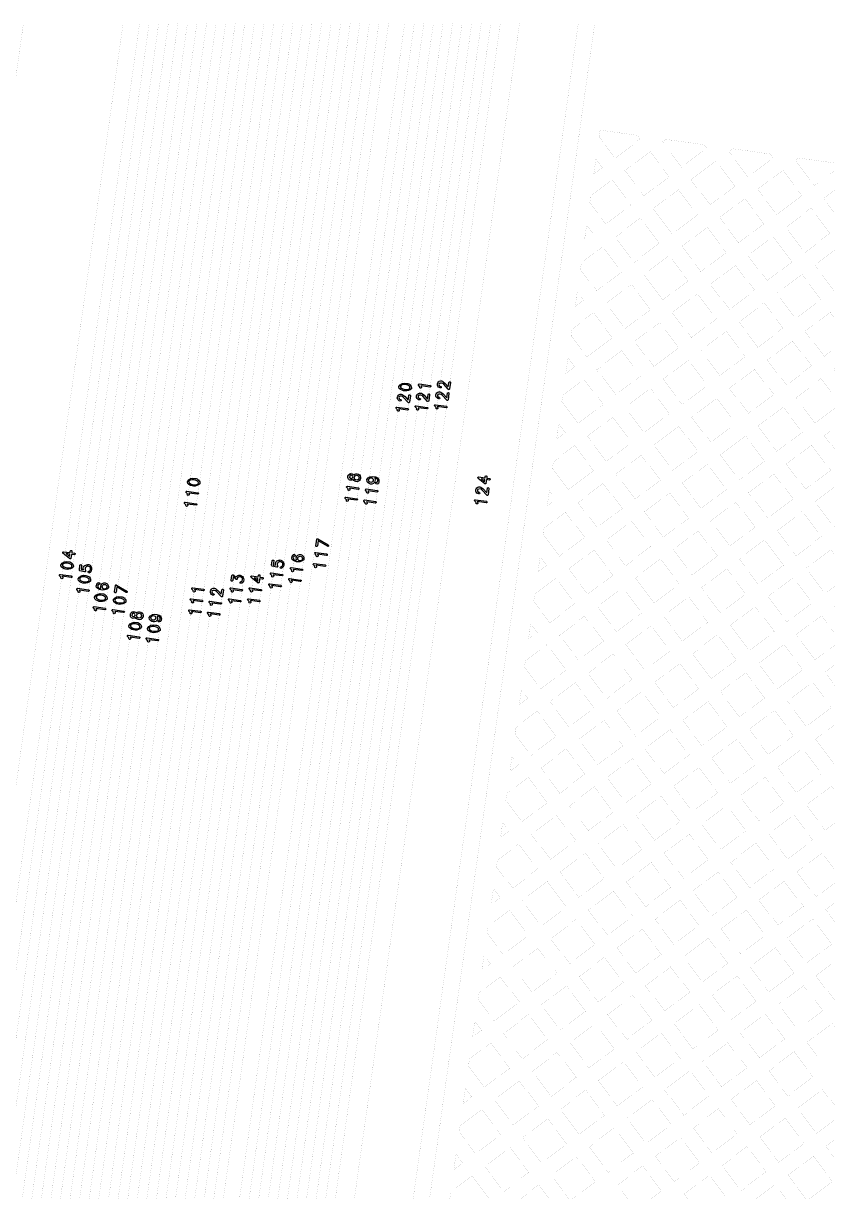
# Model space of a CAD drawing. Extents: x 150 to 463, y 50 to 272.
# Drawn here: x 301.84 to 317.25, y 162.21 to 184.39 of the extents above; entities that cross this region are included whole.
import ezdxf

# ---------------------------------------------------------------- set-up
doc = ezdxf.new("R2010")
doc.units = 0
doc.layers.add('d_area', color=1, linetype='Continuous')

# ---------------------------------------------------------------- blocks, each defined once
blk = doc.blocks.new('PAD_R1')
at = {"layer": 'd_area', "const_width": 0.5}
blk.add_lwpolyline([(0.25, 0, 1), (-0.25, 0, 1)], format="xyb", close=True, dxfattribs=at)

msp = doc.modelspace()

# ---------------------------------------------------------------- linework, layer by layer
at = {"layer": 'd_area'}
for p, q in [((310.534, 175.743), (310.599, 175.689)), ((302.653, 174.324), (302.718, 174.27)), ((306.225, 173.862), (306.29, 173.809))]:
    msp.add_line(p, q, dxfattribs=at)
at = {"layer": 'd_area', "const_width": 0.001}
for points in [[(286.225, 149.108), (286.225, 184.392), (317.246, 184.392), (317.246, 149.108), (286.225, 149.108), (286.225, 157.66)], [(309.248, 159.897), (312.691, 184.392), (317.246, 184.392), (317.246, 181.74), (316.567, 181.835), (316.499, 181.784), (316.86, 181.305), (317.246, 181.595)], [(312.673, 181.531), (312.839, 181.656), (312.714, 181.822)], [(312.714, 181.822), (312.673, 181.531)], [(317.246, 181.595), (317.246, 181.219), (317.041, 181.065), (317.246, 180.794), (317.246, 180.093), (316.864, 179.805), (317.225, 179.326), (317.246, 179.342)], [(312.496, 180.27), (312.663, 180.395), (312.537, 180.562)], [(312.537, 180.562), (312.496, 180.27)], [(312.319, 179.01), (312.485, 179.135), (312.36, 179.302)], [(312.36, 179.302), (312.319, 179.01)], [(317.246, 179.342), (317.246, 178.8)], [(317.246, 178.8), (317.166, 178.906), (316.687, 178.545), (317.048, 178.066), (317.246, 178.215)], [(317.246, 178.215), (317.246, 177.839), (317.228, 177.826), (317.246, 177.804), (317.246, 177.305)], [(312.142, 177.75), (312.308, 177.875), (312.183, 178.041)], [(312.183, 178.041), (312.142, 177.75)], [(317.246, 177.305), (316.989, 177.646), (316.509, 177.285), (316.87, 176.805), (317.246, 177.088)], [(317.246, 177.088), (317.246, 176.712), (317.051, 176.565), (317.246, 176.308), (317.246, 175.585), (316.874, 175.305), (317.235, 174.826), (317.246, 174.835)], [(311.965, 176.489), (312.131, 176.615), (312.006, 176.781)], [(312.006, 176.781), (311.965, 176.489)], [(311.788, 175.229), (311.954, 175.354), (311.829, 175.52)], [(311.829, 175.52), (311.788, 175.229)], [(317.246, 174.835), (317.246, 174.313)], [(317.246, 174.313), (317.176, 174.406), (316.697, 174.045), (317.058, 173.566), (317.246, 173.708)], [(311.611, 173.969), (311.777, 174.094), (311.651, 174.26)], [(311.651, 174.26), (311.611, 173.969)], [(317.246, 173.708), (317.246, 173.332), (317.238, 173.327), (317.246, 173.317), (317.246, 172.818)], [(317.246, 172.818), (316.999, 173.146), (316.52, 172.785), (316.881, 172.306), (317.246, 172.581)], [(311.433, 172.708), (311.6, 172.834), (311.474, 173)], [(311.474, 173), (311.433, 172.708)], [(317.246, 172.581), (317.246, 172.205), (317.061, 172.066), (317.246, 171.822), (317.246, 171.078), (316.885, 170.806), (317.245, 170.327), (317.246, 170.327)], [(311.256, 171.448), (311.423, 171.573), (311.297, 171.74)], [(311.297, 171.74), (311.256, 171.448)], [(311.079, 170.188), (311.246, 170.313), (311.12, 170.48)], [(311.12, 170.48), (311.079, 170.188)], [(317.246, 170.327), (317.246, 169.828)], [(317.246, 169.828), (317.186, 169.907), (316.707, 169.545), (317.068, 169.066), (317.246, 169.2)], [(310.902, 168.928), (311.069, 169.053), (310.943, 169.22)], [(310.943, 169.22), (310.902, 168.928)], [(317.246, 169.2), (317.246, 168.332)], [(317.246, 168.332), (317.009, 168.646), (316.53, 168.285), (316.891, 167.806), (317.246, 168.074)], [(310.725, 167.668), (310.891, 167.793), (310.766, 167.959)], [(310.766, 167.959), (310.725, 167.668)], [(317.246, 168.074), (317.246, 167.698), (317.071, 167.567), (317.246, 167.336), (317.246, 166.571), (316.894, 166.306), (317.246, 165.84), (317.246, 165.341)], [(310.548, 166.407), (310.714, 166.532), (310.589, 166.699)], [(310.589, 166.699), (310.548, 166.407)], [(310.371, 165.146), (310.537, 165.272), (310.412, 165.438)], [(310.412, 165.438), (310.371, 165.146)], [(317.246, 165.341), (317.196, 165.407), (316.718, 165.046), (317.078, 164.567), (317.246, 164.693)], [(317.246, 164.693), (317.246, 163.846)], [(310.194, 163.886), (310.36, 164.012), (310.235, 164.178)], [(310.235, 164.178), (310.194, 163.886)], [(317.246, 163.846), (317.019, 164.146), (316.54, 163.786), (316.901, 163.307), (317.246, 163.566)], [(317.246, 163.566), (317.246, 163.19), (317.082, 163.067), (317.246, 162.85), (317.246, 162.064), (316.905, 161.807), (317.246, 161.355), (317.246, 160.856)], [(310.016, 162.626), (310.183, 162.752), (310.057, 162.918)], [(310.057, 162.918), (310.016, 162.626)]]:
    msp.add_lwpolyline(points, dxfattribs=at)
for points in [[(295.577, 152.806), (296.399, 158.656, -0.034014), (296.449, 158.895), (296.497, 159.064, -0.105097), (296.932, 159.778, 0.013326), (297.199, 160.063, 0.148061), (298.957, 163.858), (301.842, 184.392), (303.735, 184.392), (299.742, 155.976, -0.148216), (298.936, 154.236, -0.048857), (298.862, 154.168), (297.77, 153.345, -0.263828), (297.622, 153.342, 0.165846), (297.181, 153.407, 0.278255), (296.753, 152.829, -0.652992), (296.081, 152.485, 0.044084), (295.736, 152.647), (295.691, 152.653, -0.356797)], [(307.848, 160.094), (311.262, 184.392), (312.378, 184.392), (308.942, 159.94, 0.151225), (309.458, 156.751), (312.205, 151.218, -0.039211), (312.464, 150.572, -0.066776), (312.489, 150.427, -0.027074), (312.537, 150.117, 0.041895), (312.545, 150.002, -0.019227), (312.55, 149.78, -0.343847), (312.53, 149.108), (311.748, 149.108, 0.016363), (311.759, 149.224, 0.10113), (311.697, 149.698, 0.108025), (311.434, 150.125, -0.161426), (311.293, 150.42, 0.043245), (311.238, 150.679, 0.004011), (311.215, 150.727), (311.017, 151.125, 0.035301), (310.879, 151.292, -0.245725), (310.799, 151.564), (308.469, 156.259, -0.151226)]]:
    msp.add_lwpolyline(points, format="xyb", close=True, dxfattribs=at)
for points in [[(297.594, 151.395, 0.117688), (297.758, 151.364, -0.144772), (297.803, 151.353, 0.308482), (298.136, 151.558, -0.135357), (298.408, 151.877, 0.087438), (298.56, 152.024), (299.394, 153.178, -0.074796), (299.538, 153.324), (299.904, 153.6, 0.198757), (300.617, 154.81), (304.774, 184.392), (304.956, 184.392), (300.795, 154.785, -0.198765), (300.012, 153.457), (299.646, 153.181, 0.074773), (299.539, 153.072), (298.705, 151.919, -0.087473), (298.508, 151.728, 0.135223), (298.299, 151.481, -0.182256), (297.901, 151.092, 0.089134), (297.728, 150.917, -0.308722), (297.344, 150.654)], [(297.589, 153.026, 0.136069), (298.034, 153.169, -0.033272), (298.146, 153.255, -0.086203), (298.176, 153.269), (299.046, 153.924, 0.049826), (299.171, 154.039, 0.014831), (299.308, 154.204, -0.026506), (299.314, 154.211, 0.030259), (299.358, 154.262, 0.127066), (300.048, 155.933), (304.048, 184.392), (304.229, 184.392), (300.226, 155.908, -0.127072), (299.501, 154.154, -0.028449), (299.448, 154.09, -0.014657), (299.305, 153.92, -0.049795), (299.154, 153.781), (298.285, 153.126, -0.078805), (298.266, 153.102, -0.033391), (298.153, 153.014, 0.140952), (297.9, 152.604, -0.399103), (297.488, 152.213)], [(298.761, 151.627, 0.129296), (299.046, 151.827), (299.707, 152.926, -0.095765), (299.849, 153.084), (300.101, 153.274, 0.198914), (300.972, 154.751), (305.137, 184.392), (305.319, 184.392), (301.15, 154.726, -0.198913), (300.209, 153.13), (299.958, 152.94, 0.095713), (299.862, 152.834), (299.241, 151.803, 0.130978), (299.213, 151.425, -0.572316), (298.852, 150.812)], [(299.951, 152.126, 0.164325), (300.466, 152.348, 0.157182), (301.212, 153.874), (305.501, 184.392), (305.682, 184.392), (301.382, 153.798, -0.169408), (300.494, 152.071, 0.119597), (300.318, 151.7, -0.402841), (299.906, 151.304)], [(300.218, 151.029, 0.025562), (300.273, 151.059), (300.426, 151.211), (300.524, 151.364, 0.008633), (300.531, 151.384, -0.160864), (300.568, 151.433), (301.067, 152.217, 0.034193), (301.148, 152.363, 0.072917), (301.561, 153.774), (305.864, 184.392), (306.045, 184.392), (301.739, 153.749, -0.072955), (301.311, 152.288, -0.034185), (301.218, 152.12), (300.719, 151.336, -0.038174), (300.716, 151.322, -0.03348), (300.675, 151.222, 0.008857), (300.67, 151.202, -0.120348), (300.67, 151.156, 0.140986), (300.679, 150.82, -0.564777), (300.314, 150.215)], [(300.344, 155.456), (304.411, 184.392), (304.593, 184.392), (300.522, 155.431, -0.166392)], [(301.324, 151.545, 0.251784), (301.68, 152.094, -0.122288), (301.693, 152.132), (306.227, 184.392), (306.409, 184.392), (301.818, 151.726, -0.138542), (301.818, 151.681, 0.12315), (301.813, 151.345, -0.565212), (301.448, 150.739)], [(302.178, 150.727, 0.141426), (302.337, 151.182, -0.101022), (302.347, 151.22, -0.026237), (302.346, 151.332, -0.102366), (302.356, 151.37, 0.015052), (302.311, 151.724, -0.07412), (302.293, 153.781), (306.595, 184.392), (306.777, 184.392), (302.472, 153.756, 0.074119), (302.488, 151.752, -0.016593), (302.538, 151.35, -0.071616), (302.541, 151.322, -0.007965), (302.554, 151.128, 0.124905), (302.733, 150.738, -0.692949), (302.462, 150.015)], [(302.589, 153.018, -0.02709), (302.65, 153.731), (306.959, 184.392), (307.14, 184.392), (302.828, 153.707, 0.027132), (302.769, 153.011, 0.033603), (302.775, 152.842, 0.063889), (302.963, 152.039, -0.101123), (302.99, 152.011, -0.030853), (303.053, 151.895, 0.144766), (303.427, 151.572)], [(303.091, 154.285), (307.322, 184.392), (307.503, 184.392), (303.269, 154.26, 0.194976)], [(303.462, 154.342), (307.685, 184.392), (307.867, 184.392), (303.64, 154.316, 0.191437), (304.139, 152.265, -0.165222), (304.696, 150.394, 0.020046), (304.708, 150.332, 0.083262), (304.815, 150.129)], [(303.913, 154.965), (308.048, 184.392), (308.23, 184.392), (304.091, 154.939, 0.104308), (304.228, 152.915, 0.083238), (304.45, 152.448, -0.075062), (304.899, 151.539, -0.122557), (304.918, 151.504, 0.275598), (305.418, 151.001, -2.437981), (305.001, 150.598)], [(304.312, 155.221), (308.411, 184.392), (308.593, 184.392), (304.49, 155.196, 0.198913)], [(304.765, 155.864), (308.775, 184.392), (309.082, 184.392), (305.067, 155.822, 0.090326), (305.136, 154.148, 0.100419), (305.504, 153.328, -0.039647), (306.788, 151.193, -0.152363), (306.883, 150.61), (306.844, 150.333, -0.079213), (306.844, 150.285, -0.007682), (306.837, 150.247, 0.112999), (306.901, 149.816)], [(305.616, 158.433), (309.264, 184.392), (309.446, 184.392), (305.794, 158.408, 0.198913), (306.631, 155.172), (306.875, 154.848, -0.09161), (307.904, 152.787, 0.018225), (307.915, 152.757, -0.022355), (307.918, 152.749, 0.015488), (308.029, 152.445, -0.073907), (308.219, 151.657, -0.025276), (308.24, 151.093, 0.107162), (308.356, 150.783)], [(305.972, 158.382), (309.627, 184.392), (309.809, 184.392), (306.151, 158.358, 0.198846), (306.918, 155.389), (307.163, 155.064, -0.091009), (308.245, 152.902, 0.02886), (308.249, 152.893, -0.03797), (308.254, 152.88, 0.029791), (308.468, 152.34, 0.012022), (308.493, 152.291, 0.033366), (308.813, 151.725, -0.059518), (308.96, 151.435, -0.030645), (309.045, 151.145, -0.091086), (309.053, 150.932), (308.993, 150.503, -0.012573), (308.993, 150.499, 0.165364), (309.153, 149.985)], [(306.386, 158.733), (309.99, 184.392), (310.172, 184.392), (306.564, 158.708, 0.200118), (307.463, 155.264, -0.017636), (307.732, 154.881, -0.070125), (308.564, 153.096, 0.035843), (308.795, 152.491, 0.012691), (308.812, 152.456, -0.012784), (308.814, 152.452, 0.049424), (309.278, 151.691), (309.577, 151.295, -0.086469), (309.698, 151.059, -0.142616), (309.718, 151.009, 0.202025), (309.941, 150.606)], [(306.743, 158.687), (310.354, 184.392), (310.535, 184.392), (306.921, 158.662, 0.202307), (307.773, 155.451, -0.022528), (308.104, 154.971, -0.061043), (308.866, 153.336, 0.024794), (308.991, 153.005, 0.03175), (309.519, 151.985, 0.026232), (309.618, 151.838), (309.865, 151.511, -0.064849), (310.011, 151.251, 0.146953), (310.259, 150.945, -0.244769), (310.632, 150.237, -0.130695), (310.639, 150.195, 0.216165), (310.819, 149.651, -0.389528), (310.947, 149.108)], [(307.099, 158.636), (310.717, 184.392), (310.898, 184.392), (307.278, 158.611, 0.198669)]]:
    msp.add_lwpolyline(points, format="xyb", dxfattribs=at)
for points in [[(312.773, 182.242), (313.079, 181.837), (313.558, 182.198), (313.508, 182.265), (312.791, 182.366)], [(313.979, 182.139), (314.34, 181.659), (314.819, 182.02), (314.768, 182.088), (314.046, 182.189)], [(313.26, 181.597), (313.621, 181.117), (314.1, 181.479), (313.739, 181.958)], [(315.239, 181.961), (315.6, 181.482), (316.079, 181.843), (316.028, 181.911), (315.307, 182.012)], [(314.521, 181.42), (314.882, 180.941), (315.36, 181.302), (315, 181.78)], [(315.781, 181.242), (316.142, 180.764), (316.621, 181.124), (316.26, 181.603)], [(312.596, 180.982), (312.902, 180.576), (313.381, 180.937), (313.02, 181.416), (312.614, 181.11)], [(313.802, 180.878), (314.162, 180.399), (314.642, 180.76), (314.281, 181.239)], [(315.062, 180.701), (315.423, 180.222), (315.902, 180.583), (315.541, 181.062)], [(316.322, 180.524), (316.683, 180.045), (317.162, 180.406), (316.801, 180.885)], [(313.083, 180.336), (313.444, 179.857), (313.923, 180.218), (313.562, 180.697)], [(314.343, 180.159), (314.704, 179.68), (315.183, 180.041), (314.822, 180.52)], [(315.604, 179.982), (315.965, 179.503), (316.443, 179.864), (316.083, 180.343)], [(312.419, 179.722), (312.725, 179.316), (313.204, 179.677), (312.843, 180.156), (312.437, 179.849)], [(313.625, 179.618), (313.985, 179.139), (314.464, 179.5), (314.103, 179.978)], [(314.885, 179.44), (315.246, 178.962), (315.725, 179.323), (315.364, 179.802)], [(316.145, 179.264), (316.506, 178.785), (316.985, 179.146), (316.624, 179.625)], [(312.906, 179.076), (313.267, 178.597), (313.746, 178.958), (313.385, 179.437)], [(314.166, 178.899), (314.527, 178.42), (315.006, 178.781), (314.645, 179.26)], [(315.426, 178.722), (315.787, 178.243), (316.266, 178.604), (315.905, 179.083)], [(312.242, 178.462), (312.548, 178.056), (313.027, 178.416), (312.666, 178.895), (312.26, 178.589)], [(313.447, 178.357), (313.808, 177.879), (314.287, 178.239), (313.926, 178.718)], [(314.708, 178.18), (315.068, 177.701), (315.547, 178.062), (315.186, 178.541)], [(315.968, 178.003), (316.329, 177.524), (316.808, 177.886), (316.447, 178.364)], [(312.729, 177.816), (313.09, 177.337), (313.568, 177.698), (313.208, 178.177)], [(313.989, 177.639), (314.35, 177.16), (314.829, 177.521), (314.468, 178)], [(315.249, 177.462), (315.61, 176.983), (316.089, 177.344), (315.728, 177.823)], [(312.065, 177.202), (312.371, 176.795), (312.85, 177.156), (312.489, 177.635), (312.083, 177.329)], [(313.27, 177.097), (313.631, 176.618), (314.11, 176.979), (313.749, 177.458)], [(314.53, 176.92), (314.891, 176.441), (315.37, 176.802), (315.009, 177.281)], [(315.791, 176.743), (316.152, 176.264), (316.631, 176.625), (316.269, 177.104)], [(312.552, 176.556), (312.913, 176.077), (313.391, 176.438), (313.031, 176.917)], [(313.812, 176.379), (314.173, 175.9), (314.652, 176.261), (314.291, 176.739)], [(311.888, 175.941), (312.193, 175.535), (312.673, 175.896), (312.312, 176.375), (311.906, 176.069)], [(315.072, 176.202), (315.433, 175.722), (315.912, 176.083), (315.551, 176.562)], [(316.332, 176.024), (316.693, 175.545), (317.172, 175.906), (316.811, 176.385)], [(313.093, 175.837), (313.454, 175.358), (313.933, 175.719), (313.572, 176.198)], [(314.353, 175.66), (314.715, 175.181), (315.193, 175.542), (314.832, 176.021)], [(315.614, 175.482), (315.975, 175.004), (316.454, 175.364), (316.093, 175.843)], [(312.374, 175.295), (312.735, 174.816), (313.214, 175.178), (312.853, 175.656)], [(313.635, 175.118), (313.996, 174.639), (314.475, 175), (314.114, 175.479)], [(314.895, 174.941), (315.256, 174.462), (315.735, 174.823), (315.374, 175.302)], [(311.711, 174.681), (312.016, 174.275), (312.495, 174.636), (312.134, 175.115), (311.729, 174.809)], [(316.155, 174.764), (316.516, 174.285), (316.995, 174.646), (316.634, 175.125)], [(312.916, 174.577), (313.277, 174.097), (313.756, 174.458), (313.395, 174.938)], [(314.177, 174.399), (314.537, 173.921), (315.016, 174.281), (314.655, 174.76)], [(315.437, 174.222), (315.798, 173.743), (316.276, 174.104), (315.916, 174.583)], [(312.197, 174.035), (312.558, 173.556), (313.037, 173.917), (312.676, 174.396)], [(313.458, 173.858), (313.818, 173.379), (314.298, 173.74), (313.937, 174.219)], [(314.718, 173.681), (315.079, 173.202), (315.558, 173.563), (315.197, 174.042)], [(311.533, 173.42), (311.84, 173.014), (312.318, 173.375), (311.957, 173.854), (311.551, 173.549)], [(315.978, 173.504), (316.339, 173.025), (316.818, 173.386), (316.457, 173.865)], [(312.739, 173.316), (313.1, 172.837), (313.579, 173.198), (313.218, 173.677)], [(313.999, 173.139), (314.36, 172.66), (314.839, 173.021), (314.478, 173.5)], [(315.26, 172.962), (315.62, 172.483), (316.099, 172.844), (315.738, 173.323)], [(312.02, 172.774), (312.381, 172.296), (312.86, 172.656), (312.499, 173.135)], [(313.28, 172.597), (313.641, 172.119), (314.12, 172.479), (313.759, 172.958)], [(311.356, 172.16), (311.662, 171.754), (312.141, 172.115), (311.78, 172.594), (311.374, 172.288)], [(314.541, 172.42), (314.901, 171.941), (315.381, 172.303), (315.02, 172.781)], [(315.801, 172.244), (316.162, 171.765), (316.641, 172.125), (316.28, 172.604)], [(312.562, 172.056), (312.923, 171.577), (313.401, 171.938), (313.041, 172.417)], [(313.822, 171.879), (314.183, 171.4), (314.662, 171.761), (314.301, 172.24)], [(315.082, 171.702), (315.443, 171.223), (315.922, 171.584), (315.561, 172.063)], [(311.843, 171.514), (312.204, 171.035), (312.683, 171.396), (312.322, 171.875)], [(313.103, 171.337), (313.464, 170.858), (313.943, 171.219), (313.582, 171.698)], [(316.343, 171.525), (316.704, 171.046), (317.183, 171.406), (316.822, 171.886)], [(314.363, 171.16), (314.724, 170.681), (315.203, 171.042), (314.842, 171.521)], [(311.179, 170.9), (311.485, 170.494), (311.964, 170.855), (311.603, 171.334), (311.197, 171.028)], [(315.624, 170.983), (315.985, 170.504), (316.464, 170.865), (316.103, 171.344)], [(312.385, 170.796), (312.746, 170.317), (313.224, 170.678), (312.864, 171.157)], [(313.645, 170.619), (314.006, 170.14), (314.485, 170.501), (314.124, 170.979)], [(311.666, 170.254), (312.027, 169.775), (312.506, 170.136), (312.145, 170.615)], [(314.905, 170.441), (315.266, 169.962), (315.745, 170.323), (315.384, 170.802)], [(316.165, 170.264), (316.526, 169.785), (317.006, 170.146), (316.645, 170.625)], [(312.926, 170.077), (313.287, 169.598), (313.766, 169.959), (313.405, 170.438)], [(314.186, 169.9), (314.548, 169.421), (315.026, 169.782), (314.665, 170.261)], [(311.002, 169.64), (311.308, 169.234), (311.787, 169.595), (311.426, 170.073), (311.02, 169.767)], [(315.447, 169.722), (315.808, 169.244), (316.287, 169.604), (315.926, 170.083)], [(312.208, 169.536), (312.568, 169.057), (313.047, 169.418), (312.686, 169.896)], [(313.468, 169.358), (313.829, 168.879), (314.308, 169.24), (313.947, 169.719)], [(314.728, 169.181), (315.089, 168.702), (315.568, 169.063), (315.207, 169.542)], [(311.489, 168.994), (311.85, 168.515), (312.329, 168.876), (311.968, 169.355)], [(315.988, 169.004), (316.349, 168.525), (316.828, 168.886), (316.467, 169.365)], [(312.749, 168.817), (313.11, 168.338), (313.589, 168.698), (313.228, 169.178)], [(310.825, 168.379), (311.131, 167.973), (311.61, 168.334), (311.249, 168.813), (310.843, 168.507)], [(314.01, 168.639), (314.37, 168.161), (314.849, 168.521), (314.488, 169)], [(315.27, 168.462), (315.631, 167.983), (316.109, 168.344), (315.749, 168.823)], [(312.03, 168.275), (312.392, 167.796), (312.871, 168.157), (312.509, 168.636)], [(313.291, 168.098), (313.652, 167.619), (314.131, 167.98), (313.77, 168.459)], [(314.551, 167.921), (314.912, 167.442), (315.391, 167.803), (315.03, 168.282)], [(311.311, 167.734), (311.673, 167.254), (312.152, 167.615), (311.791, 168.095)], [(315.811, 167.744), (316.172, 167.265), (316.651, 167.626), (316.29, 168.105)], [(312.572, 167.556), (312.933, 167.077), (313.412, 167.438), (313.051, 167.917)], [(313.832, 167.379), (314.193, 166.9), (314.672, 167.261), (314.311, 167.74)], [(310.648, 167.119), (310.954, 166.713), (311.433, 167.074), (311.072, 167.553), (310.666, 167.247)], [(315.093, 167.202), (315.453, 166.723), (315.932, 167.084), (315.572, 167.563)], [(311.853, 167.014), (312.214, 166.536), (312.693, 166.897), (312.333, 167.376)], [(316.353, 167.025), (316.714, 166.546), (317.193, 166.907), (316.832, 167.386)], [(313.114, 166.838), (313.475, 166.359), (313.954, 166.72), (313.593, 167.199)], [(311.135, 166.473), (311.495, 165.994), (311.974, 166.355), (311.614, 166.834)], [(314.374, 166.661), (314.735, 166.182), (315.214, 166.543), (314.853, 167.021)], [(315.634, 166.484), (315.995, 166.005), (316.474, 166.365), (316.113, 166.844)], [(312.395, 166.296), (312.756, 165.817), (313.235, 166.178), (312.874, 166.657)], [(313.655, 166.119), (314.016, 165.64), (314.495, 166.001), (314.134, 166.48)], [(310.471, 165.859), (310.777, 165.453), (311.256, 165.813), (310.895, 166.292), (310.489, 165.986)], [(314.916, 165.942), (315.276, 165.463), (315.755, 165.824), (315.394, 166.303)], [(311.676, 165.754), (312.037, 165.275), (312.516, 165.636), (312.155, 166.115)], [(312.936, 165.577), (313.297, 165.098), (313.776, 165.46), (313.416, 165.938)], [(316.176, 165.765), (316.537, 165.286), (317.016, 165.646), (316.655, 166.126)], [(314.197, 165.4), (314.558, 164.922), (315.037, 165.282), (314.676, 165.761)], [(310.958, 165.213), (311.318, 164.734), (311.797, 165.095), (311.436, 165.574)], [(315.457, 165.223), (315.818, 164.744), (316.297, 165.105), (315.936, 165.584)], [(312.218, 165.036), (312.579, 164.557), (313.057, 164.918), (312.697, 165.397)], [(313.478, 164.859), (313.839, 164.38), (314.318, 164.741), (313.957, 165.22)], [(314.738, 164.682), (315.1, 164.203), (315.578, 164.563), (315.217, 165.043)], [(310.294, 164.599), (310.6, 164.192), (311.079, 164.553), (310.718, 165.032), (310.312, 164.726)], [(311.499, 164.494), (311.86, 164.015), (312.339, 164.376), (311.978, 164.855)], [(315.999, 164.504), (316.36, 164.025), (316.839, 164.386), (316.478, 164.865)], [(312.759, 164.317), (313.12, 163.838), (313.599, 164.199), (313.238, 164.678)], [(314.019, 164.14), (314.381, 163.661), (314.86, 164.022), (314.499, 164.501)], [(310.78, 163.953), (311.141, 163.474), (311.62, 163.835), (311.259, 164.313)], [(315.28, 163.963), (315.641, 163.484), (316.12, 163.845), (315.759, 164.324)], [(312.041, 163.776), (312.401, 163.297), (312.88, 163.658), (312.519, 164.136)], [(313.301, 163.598), (313.662, 163.119), (314.141, 163.48), (313.78, 163.959)], [(310.117, 163.338), (310.423, 162.932), (310.902, 163.293), (310.541, 163.772), (310.134, 163.466)], [(314.561, 163.421), (314.922, 162.942), (315.401, 163.303), (315.041, 163.782)], [(311.322, 163.234), (311.683, 162.755), (312.162, 163.116), (311.801, 163.595)], [(315.822, 163.244), (316.183, 162.765), (316.662, 163.126), (316.301, 163.605)], [(312.582, 163.057), (312.943, 162.578), (313.422, 162.938), (313.061, 163.418)], [(310.603, 162.692), (310.964, 162.214), (311.443, 162.574), (311.082, 163.053)], [(313.843, 162.879), (314.203, 162.401), (314.682, 162.761), (314.321, 163.24)], [(315.103, 162.702), (315.464, 162.223), (315.943, 162.585), (315.582, 163.063)], [(311.863, 162.515), (312.225, 162.036), (312.704, 162.397), (312.342, 162.876)], [(316.363, 162.525), (316.724, 162.047), (317.203, 162.407), (316.842, 162.886)], [(313.124, 162.338), (313.485, 161.859), (313.964, 162.22), (313.603, 162.699)], [(309.939, 162.078), (310.245, 161.672), (310.724, 162.033), (310.364, 162.512), (309.957, 162.206)], [(314.384, 162.161), (314.745, 161.682), (315.224, 162.043), (314.863, 162.522)], [(311.145, 161.974), (311.506, 161.495), (311.985, 161.855), (311.624, 162.335)], [(315.644, 161.984), (316.005, 161.505), (316.484, 161.866), (316.124, 162.345)]]:
    msp.add_lwpolyline(points, close=True, dxfattribs=at)
at = {"layer": 'd_area'}
for points in [[(308.972, 177.494, -0.383904), (309.12, 177.557, -0.475018), (309.208, 177.455)], [(309.208, 177.455, -0.40139), (308.979, 177.461), (308.972, 177.488, -0.099948), (308.972, 177.494)], [(309.345, 177.52, -0.702091), (309.358, 177.545), (309.566, 177.516, -1), (309.561, 177.486), (309.394, 177.51)], [(309.403, 177.488, -1.522435), (309.369, 177.492), (309.345, 177.52)], [(309.394, 177.51, -0.072525), (309.396, 177.506), (309.403, 177.488)], [(309.703, 177.529, -0.687726), (309.815, 177.586), (309.844, 177.563), (309.91, 177.489)], [(309.761, 177.471, -0.327385), (309.704, 177.521, -0.1371), (309.703, 177.529)], [(309.737, 177.554, 0.570662), (309.765, 177.5, -1), (309.761, 177.471)], [(309.91, 177.489), (309.922, 177.576, -1), (309.952, 177.571), (309.935, 177.453, -0.647166), (309.909, 177.445), (309.823, 177.542, 0.341987), (309.737, 177.554)], [(308.942, 177.277, -0.687973), (309.053, 177.335), (309.081, 177.314, -0.051278), (309.083, 177.312), (309.148, 177.238)], [(308.999, 177.219, -0.325508), (308.943, 177.269, -0.1371), (308.942, 177.277)], [(308.976, 177.303, 0.570256), (309.003, 177.249, -1), (308.999, 177.219)], [(309.148, 177.238), (309.16, 177.324, -1), (309.19, 177.32), (309.173, 177.201, -0.647358), (309.147, 177.194), (309.061, 177.291, 0.340926), (308.976, 177.303)], [(309.308, 177.299, -0.687973), (309.42, 177.357), (309.447, 177.336, -0.051278), (309.449, 177.334), (309.514, 177.259)], [(309.365, 177.241, -0.325508), (309.309, 177.291, -0.1371), (309.308, 177.299)], [(309.342, 177.325, 0.570256), (309.37, 177.271, -1), (309.365, 177.241)], [(309.514, 177.259), (309.527, 177.346, -1), (309.556, 177.342), (309.54, 177.223, -0.647358), (309.513, 177.215), (309.427, 177.313, 0.340926), (309.342, 177.325)], [(309.674, 177.321, -0.687973), (309.786, 177.378), (309.813, 177.357, -0.051278), (309.815, 177.355), (309.881, 177.281)], [(309.732, 177.263, -0.325508), (309.675, 177.313, -0.1371), (309.674, 177.321)], [(309.708, 177.346, 0.570256), (309.736, 177.292, -1), (309.732, 177.263)], [(309.881, 177.281), (309.893, 177.368, -1), (309.923, 177.363), (309.906, 177.245, -0.647358), (309.88, 177.237), (309.794, 177.334, 0.340926), (309.708, 177.346)], [(308.92, 177.082, -0.708135), (308.933, 177.107), (309.141, 177.078, -1), (309.137, 177.049), (308.969, 177.072)], [(308.978, 177.05, -1.522871), (308.944, 177.055), (308.92, 177.082)], [(308.969, 177.072, -0.06787), (308.971, 177.069), (308.978, 177.05)], [(309.286, 177.104, -0.708135), (309.299, 177.129), (309.507, 177.1, -1), (309.503, 177.07), (309.335, 177.094)], [(309.345, 177.072, -1.522871), (309.31, 177.077), (309.286, 177.104)], [(309.335, 177.094, -0.06787), (309.337, 177.09), (309.345, 177.072)], [(309.652, 177.126, -0.708135), (309.665, 177.151), (309.873, 177.121, -1), (309.869, 177.092), (309.701, 177.115)], [(309.711, 177.094, -1.522871), (309.677, 177.098), (309.652, 177.126)], [(309.701, 177.115, -0.06787), (309.703, 177.112), (309.711, 177.094)], [(304.955, 175.688, -0.383904), (305.103, 175.751, -0.475018), (305.19, 175.648)], [(305.19, 175.648, -0.40139), (304.961, 175.655), (304.955, 175.682, -0.099948), (304.955, 175.688)], [(308.004, 175.773, -0.776104), (308.114, 175.818, -1.433239), (308.179, 175.69)], [(308.179, 175.69, -0.275165), (308.102, 175.734, -0.646007), (308.004, 175.768, -0.099457), (308.004, 175.773)], [(308.089, 175.798, 0.609429), (308.038, 175.8), (308.034, 175.772)], [(308.361, 175.729, -0.374276), (308.505, 175.784, -0.586141), (308.582, 175.658, -0.205627), (308.573, 175.65), (308.552, 175.645)], [(308.552, 175.645, -1.486735), (308.559, 175.678, 0.77583), (308.513, 175.751, -0.885842), (308.388, 175.67), (308.371, 175.69, -0.125898), (308.367, 175.697), (308.361, 175.723, -0.097561), (308.361, 175.729)], [(304.932, 175.484, -0.703078), (304.945, 175.509), (305.153, 175.48, -1), (305.149, 175.45), (304.981, 175.474)], [(304.99, 175.452, -1.522477), (304.956, 175.457), (304.932, 175.484)], [(304.981, 175.474, -0.07181), (304.983, 175.47), (304.99, 175.452)], [(307.982, 175.578, -0.703078), (307.995, 175.603), (308.203, 175.574, -1), (308.199, 175.544), (308.031, 175.568)], [(308.041, 175.546, -1.522477), (308.006, 175.551), (307.982, 175.578)], [(308.031, 175.568, -0.07181), (308.033, 175.564), (308.041, 175.546)], [(308.338, 175.526, -0.703078), (308.351, 175.551), (308.559, 175.521, -1), (308.555, 175.492), (308.387, 175.515)], [(308.396, 175.493, -1.522477), (308.362, 175.498), (308.338, 175.526)], [(308.387, 175.515, -0.07181), (308.389, 175.512), (308.396, 175.493)], [(310.433, 175.517, -0.687973), (310.545, 175.575), (310.572, 175.554, -0.051278), (310.574, 175.551), (310.64, 175.477)], [(310.491, 175.459, -0.325508), (310.434, 175.509, -0.1371), (310.433, 175.517)], [(310.467, 175.542, 0.570256), (310.495, 175.488, -1), (310.491, 175.459)], [(310.64, 175.477), (310.652, 175.564, -1), (310.682, 175.56), (310.665, 175.441, -0.647358), (310.639, 175.433), (310.553, 175.531, 0.340926), (310.467, 175.542)], [(304.903, 175.276, -0.708135), (304.916, 175.301), (305.124, 175.272, -1), (305.119, 175.242), (304.952, 175.266)], [(304.961, 175.244, -1.522871), (304.927, 175.249), (304.903, 175.276)], [(304.952, 175.266, -0.06787), (304.954, 175.262), (304.961, 175.244)], [(307.953, 175.37, -0.708135), (307.966, 175.395), (308.174, 175.366, -1), (308.17, 175.336), (308.002, 175.36)], [(308.011, 175.338, -1.522871), (307.977, 175.343), (307.953, 175.37)], [(308.002, 175.36, -0.06787), (308.004, 175.357), (308.011, 175.338)], [(308.309, 175.318, -0.708135), (308.322, 175.343), (308.53, 175.313, -1), (308.526, 175.284), (308.358, 175.307)], [(308.367, 175.286, -1.522871), (308.333, 175.29), (308.309, 175.318)], [(308.358, 175.307, -0.06787), (308.36, 175.304), (308.367, 175.286)], [(310.412, 175.322, -0.708135), (310.425, 175.347), (310.633, 175.318, -1), (310.628, 175.288), (310.461, 175.312)], [(310.47, 175.29, -1.522871), (310.436, 175.294), (310.412, 175.322)], [(310.461, 175.312, -0.06787), (310.463, 175.308), (310.47, 175.29)], [(307.395, 174.474), (307.412, 174.593, -0.542646), (307.435, 174.603), (307.63, 174.489, -1), (307.615, 174.463), (307.438, 174.566)], [(307.438, 174.566), (307.425, 174.47, -1), (307.395, 174.474)], [(302.553, 174.106, -0.384843), (302.701, 174.169, -0.47451), (302.789, 174.067)], [(306.553, 174.103), (306.565, 174.188, -1), (306.595, 174.184), (306.585, 174.113), (306.629, 174.102, -0.524523), (306.709, 174.2)], [(306.751, 174.157, 0.820232), (306.668, 174.09, -0.738814), (306.653, 174.066), (306.565, 174.087, -0.393889), (306.553, 174.103)], [(306.738, 174.046, -1), (306.73, 174.075, 0.637625), (306.751, 174.157)], [(307.175, 174.214, -0.420832), (306.943, 174.215), (306.937, 174.242, -0.099538), (306.937, 174.248)], [(306.985, 174.306, -1.486924), (306.978, 174.273, 0.775372), (307.024, 174.201)], [(307.35, 174.113, -0.708135), (307.363, 174.139), (307.571, 174.109, -1), (307.567, 174.08), (307.399, 174.103)], [(307.379, 174.322, -0.703078), (307.392, 174.347), (307.6, 174.317, -1), (307.596, 174.288), (307.428, 174.311)], [(307.438, 174.289, -1.522477), (307.403, 174.294), (307.379, 174.322)], [(307.428, 174.311, -0.07181), (307.43, 174.307), (307.438, 174.289)], [(302.53, 173.903, -0.708135), (302.543, 173.928), (302.751, 173.899, -1), (302.747, 173.869), (302.579, 173.893)], [(302.789, 174.067, -0.401574), (302.56, 174.074), (302.554, 174.1, -0.09746), (302.553, 174.106)], [(302.879, 173.843, -0.384843), (303.028, 173.906, -0.47451), (303.115, 173.804)], [(302.904, 174.017), (302.916, 174.102, -1), (302.946, 174.098), (302.936, 174.026), (302.98, 174.016, -0.524523), (303.06, 174.113)], [(303.101, 174.071, 0.820232), (303.018, 174.004, -0.738814), (303.003, 173.979), (302.916, 174, -0.393889), (302.904, 174.017)], [(303.089, 173.96, -1), (303.081, 173.989, 0.637625), (303.101, 174.071)], [(305.787, 173.818), (305.8, 173.911, -0.603455), (305.825, 173.92), (305.876, 173.876, -1.210281), (305.992, 173.766)], [(306.535, 173.934, -0.703078), (306.548, 173.959), (306.756, 173.93, -1), (306.752, 173.9), (306.584, 173.924)], [(306.594, 173.902, -1.522477), (306.559, 173.907), (306.535, 173.934)], [(306.584, 173.924, -0.07181), (306.586, 173.92), (306.594, 173.902)], [(306.913, 174.036, -0.703078), (306.926, 174.061), (307.134, 174.031, -1), (307.13, 174.002), (306.962, 174.025)], [(306.971, 174.003, -1.522477), (306.937, 174.008), (306.913, 174.036)], [(306.962, 174.025, -0.07181), (306.964, 174.021), (306.971, 174.003)], [(307.409, 174.081, -1.522871), (307.374, 174.086), (307.35, 174.113)], [(307.399, 174.103, -0.06787), (307.401, 174.1), (307.409, 174.081)], [(302.589, 173.871, -1.522871), (302.555, 173.875), (302.53, 173.903)], [(302.579, 173.893, -0.06787), (302.581, 173.889), (302.589, 173.871)], [(303.115, 173.804, -0.401574), (302.886, 173.811), (302.88, 173.837, -0.09746), (302.879, 173.843)], [(303.462, 173.679, -0.420832), (303.231, 173.68), (303.225, 173.706, -0.099538), (303.224, 173.712)], [(303.272, 173.771, -1.486924), (303.265, 173.738, 0.775372), (303.311, 173.665)], [(303.615, 173.691), (303.601, 173.594, -1), (303.572, 173.598)], [(303.572, 173.598), (303.588, 173.717, -0.542646), (303.611, 173.728), (303.807, 173.614, -1), (303.792, 173.588), (303.615, 173.691)], [(305.826, 173.88), (305.817, 173.813, -1), (305.787, 173.818)], [(305.984, 173.871, 0.373087), (305.905, 173.866), (305.902, 173.845, -0.603455), (305.877, 173.836), (305.826, 173.88)], [(305.992, 173.766), (305.972, 173.76, -1), (305.964, 173.789, 0.637625), (305.984, 173.871)], [(306.506, 173.726, -0.708135), (306.519, 173.751), (306.727, 173.722, -1), (306.723, 173.692), (306.555, 173.716)], [(306.565, 173.694, -1.522871), (306.53, 173.699), (306.506, 173.726)], [(306.555, 173.716, -0.06787), (306.557, 173.712), (306.565, 173.694)], [(306.884, 173.827, -0.708135), (306.897, 173.853), (307.105, 173.823, -1), (307.1, 173.794), (306.932, 173.817)], [(306.942, 173.795, -1.522871), (306.908, 173.8), (306.884, 173.827)], [(306.932, 173.817, -0.06787), (306.934, 173.814), (306.942, 173.795)], [(302.857, 173.64, -0.708135), (302.87, 173.665), (303.078, 173.635, -1), (303.073, 173.606), (302.906, 173.629)], [(302.915, 173.608, -1.522871), (302.881, 173.612), (302.857, 173.64)], [(302.906, 173.629, -0.06787), (302.908, 173.626), (302.915, 173.608)], [(303.194, 173.496, -0.384843), (303.342, 173.559, -0.47451), (303.43, 173.457)], [(303.43, 173.457, -0.401574), (303.2, 173.463), (303.194, 173.49, -0.09746), (303.194, 173.496)], [(303.549, 173.441, -0.384843), (303.698, 173.505, -0.47451), (303.785, 173.402)], [(305.013, 173.442, -0.703078), (305.026, 173.467), (305.234, 173.438, -1), (305.23, 173.409), (305.062, 173.432)], [(305.042, 173.65, -0.702091), (305.056, 173.675), (305.264, 173.646, -1), (305.259, 173.616), (305.092, 173.64)], [(305.101, 173.618, -1.522435), (305.067, 173.623), (305.042, 173.65)], [(305.092, 173.64, -0.072525), (305.094, 173.636), (305.101, 173.618)], [(305.392, 173.591, -0.687726), (305.504, 173.649), (305.533, 173.626), (305.598, 173.552)], [(305.449, 173.533, -0.327385), (305.393, 173.583, -0.1371), (305.392, 173.591)], [(305.426, 173.617, 0.570662), (305.454, 173.563, -1), (305.449, 173.533)], [(305.598, 173.552), (305.611, 173.638, -1), (305.64, 173.634), (305.624, 173.515, -0.647166), (305.597, 173.508), (305.511, 173.605, 0.341987), (305.426, 173.617)], [(305.74, 173.44, -0.708135), (305.753, 173.465), (305.961, 173.436, -1), (305.956, 173.406), (305.788, 173.43)], [(305.769, 173.648, -0.703078), (305.782, 173.673), (305.99, 173.644, -1), (305.986, 173.614), (305.818, 173.638)], [(305.827, 173.616, -1.522477), (305.793, 173.621), (305.769, 173.648)], [(305.818, 173.638, -0.07181), (305.82, 173.634), (305.827, 173.616)], [(306.103, 173.442, -0.708135), (306.116, 173.467), (306.324, 173.437, -1), (306.32, 173.408), (306.152, 173.431)], [(306.132, 173.65, -0.703078), (306.145, 173.675), (306.353, 173.645, -1), (306.349, 173.616), (306.181, 173.639)], [(306.191, 173.617, -1.522477), (306.156, 173.622), (306.132, 173.65)], [(306.181, 173.639, -0.07181), (306.183, 173.636), (306.191, 173.617)], [(303.171, 173.292, -0.708135), (303.184, 173.317), (303.392, 173.288, -1), (303.388, 173.258), (303.22, 173.282)], [(303.229, 173.26, -1.522871), (303.195, 173.265), (303.171, 173.292)], [(303.22, 173.282, -0.06787), (303.222, 173.279), (303.229, 173.26)], [(303.527, 173.238, -0.708135), (303.54, 173.263), (303.748, 173.234, -1), (303.743, 173.204), (303.575, 173.228)], [(303.785, 173.402, -0.401574), (303.556, 173.409), (303.55, 173.436, -0.09746), (303.549, 173.441)], [(304.984, 173.234, -0.708135), (304.997, 173.259), (305.205, 173.23, -1), (305.201, 173.201), (305.033, 173.224)], [(305.072, 173.41, -1.522477), (305.038, 173.415), (305.013, 173.442)], [(305.062, 173.432, -0.07181), (305.064, 173.428), (305.072, 173.41)], [(305.37, 173.397, -0.703078), (305.383, 173.422), (305.591, 173.392, -1), (305.587, 173.363), (305.419, 173.386)], [(305.429, 173.364, -1.522477), (305.394, 173.369), (305.37, 173.397)], [(305.419, 173.386, -0.07181), (305.421, 173.382), (305.429, 173.364)], [(305.798, 173.408, -1.522871), (305.764, 173.413), (305.74, 173.44)], [(305.788, 173.43, -0.06787), (305.79, 173.427), (305.798, 173.408)], [(306.161, 173.409, -1.522871), (306.127, 173.414), (306.103, 173.442)], [(306.152, 173.431, -0.06787), (306.154, 173.428), (306.161, 173.409)], [(303.585, 173.206, -1.522871), (303.551, 173.211), (303.527, 173.238)], [(303.575, 173.228, -0.06787), (303.577, 173.224), (303.585, 173.206)], [(303.844, 172.952, -0.384843), (303.992, 173.016, -0.47451), (304.08, 172.914)], [(303.872, 173.152, -0.776104), (303.982, 173.197, -1.433239), (304.047, 173.069)], [(304.047, 173.069, -0.275165), (303.97, 173.112, -0.646007), (303.872, 173.146, -0.099457), (303.872, 173.152)], [(303.957, 173.177, 0.609429), (303.906, 173.179), (303.902, 173.151)], [(304.229, 173.111, -0.374276), (304.374, 173.167, -0.586141), (304.451, 173.04, -0.205627), (304.441, 173.033), (304.421, 173.027)], [(304.421, 173.027, -1.486735), (304.428, 173.06, 0.77583), (304.381, 173.133, -0.885842), (304.257, 173.053), (304.239, 173.072, -0.125898), (304.236, 173.079), (304.23, 173.105, -0.097561), (304.229, 173.111)], [(305.043, 173.202, -1.522871), (305.008, 173.207), (304.984, 173.234)], [(305.033, 173.224, -0.06787), (305.035, 173.221), (305.043, 173.202)], [(305.341, 173.188, -0.708135), (305.354, 173.214), (305.562, 173.184, -1), (305.558, 173.155), (305.39, 173.178)], [(305.399, 173.156, -1.522871), (305.365, 173.161), (305.341, 173.188)], [(305.39, 173.178, -0.06787), (305.392, 173.175), (305.399, 173.156)], [(304.08, 172.914, -0.401574), (303.85, 172.92), (303.844, 172.947, -0.09746), (303.844, 172.952)], [(304.2, 172.903, -0.384843), (304.348, 172.967, -0.47451), (304.436, 172.864)], [(304.436, 172.864, -0.401574), (304.207, 172.871), (304.201, 172.897, -0.09746), (304.2, 172.903)], [(303.821, 172.749, -0.708135), (303.834, 172.774), (304.042, 172.745, -1), (304.038, 172.715), (303.87, 172.739)], [(303.879, 172.717, -1.522871), (303.845, 172.722), (303.821, 172.749)], [(303.87, 172.739, -0.06787), (303.872, 172.735), (303.879, 172.717)], [(304.177, 172.7, -0.708135), (304.19, 172.725), (304.398, 172.696, -1), (304.394, 172.666), (304.226, 172.69)], [(304.236, 172.668, -1.522871), (304.201, 172.672), (304.177, 172.7)], [(304.226, 172.69, -0.06787), (304.228, 172.686), (304.236, 172.668)]]:
    msp.add_lwpolyline(points, format="xyb", dxfattribs=at)
for points in [[(309.002, 177.492), (309.007, 177.473, 0.272289), (309.171, 177.45, 0.311889), (309.178, 177.498, 0.272447), (309.013, 177.521), (309.004, 177.504)], [(304.985, 175.686), (304.989, 175.667, 0.272289), (305.154, 175.644, 0.311889), (305.16, 175.691, 0.272447), (304.996, 175.714), (304.986, 175.697)], [(310.474, 175.753, -0.760599), (310.486, 175.78), (310.609, 175.762), (310.613, 175.79, -1), (310.643, 175.786), (310.639, 175.758), (310.693, 175.751, -1), (310.689, 175.721), (310.635, 175.729), (310.625, 175.659, -0.588818), (310.601, 175.649)], [(302.593, 174.334, -0.760599), (302.604, 174.361), (302.728, 174.343), (302.732, 174.371, -1), (302.762, 174.367), (302.758, 174.339), (302.812, 174.332, -1), (302.808, 174.302), (302.754, 174.31), (302.744, 174.24, -0.588818), (302.719, 174.23)], [(302.583, 174.105), (302.588, 174.086, 0.272336), (302.752, 174.063, 0.311889), (302.759, 174.11, 0.272434), (302.595, 174.133), (302.585, 174.116)], [(306.165, 173.873, -0.760599), (306.177, 173.899), (306.301, 173.882), (306.304, 173.91, -1), (306.334, 173.906), (306.33, 173.878), (306.385, 173.87, -1), (306.381, 173.841), (306.326, 173.848), (306.316, 173.778, -0.588818), (306.292, 173.769)], [(302.91, 173.842), (302.914, 173.823, 0.272336), (303.078, 173.799, 0.311889), (303.085, 173.847, 0.272434), (302.921, 173.87), (302.911, 173.853)], [(303.224, 173.494), (303.228, 173.475, 0.272336), (303.393, 173.452, 0.311889), (303.399, 173.499, 0.272434), (303.235, 173.523), (303.226, 173.506)], [(303.58, 173.44), (303.584, 173.421, 0.272336), (303.748, 173.398, 0.311889), (303.755, 173.445, 0.272434), (303.591, 173.468), (303.581, 173.451)], [(303.874, 172.951), (303.879, 172.932, 0.272336), (304.043, 172.909, 0.311889), (304.049, 172.956, 0.272434), (303.885, 172.979), (303.876, 172.963)], [(304.23, 172.902), (304.235, 172.883, 0.272336), (304.399, 172.86, 0.311889), (304.406, 172.907, 0.272434), (304.241, 172.93), (304.232, 172.913)]]:
    msp.add_lwpolyline(points, format="xyb", close=True, dxfattribs=at)
for points in [[(310.599, 175.689), (310.605, 175.733), (310.534, 175.743)], [(302.718, 174.27), (302.724, 174.314), (302.653, 174.324)], [(306.29, 173.809), (306.296, 173.852), (306.225, 173.862)]]:
    msp.add_lwpolyline(points, dxfattribs=at)
for centre, radius in [((308.17, 175.766), 0.0464), ((308.441, 175.721), 0.0448), ((307.096, 174.23), 0.0449), ((303.383, 173.695), 0.0449), ((304.038, 173.145), 0.0464), ((304.309, 173.104), 0.0448)]:
    msp.add_circle(centre, radius, dxfattribs=at)
for centre, radius, start, end in [((308.064, 175.78), 0.0311, 196.1812, 35.178), ((306.713, 174.121), 0.079, 288.5583, 92.7438), ((306.996, 174.249), 0.0589, 100.9087, 180.919), ((307.087, 174.23), 0.0701, 82.2128, 205.2544), ((307.099, 174.223), 0.0765, 352.7547, 91.5224), ((303.064, 174.035), 0.079, 288.5583, 92.7438), ((303.283, 173.713), 0.0589, 100.9087, 180.919), ((303.375, 173.695), 0.0701, 82.2128, 205.2544), ((303.386, 173.688), 0.0765, 352.7547, 91.5224), ((303.932, 173.159), 0.0311, 196.1812, 35.178)]:
    msp.add_arc(centre, radius, start, end, dxfattribs=at)

# ---------------------------------------------------------------- block references
at = {"layer": 'd_area', "xscale": 0.001, "yscale": 0.001}
for p in [(312.714, 181.822), (312.714, 181.822), (312.673, 181.531), (312.673, 181.531), (317.246, 181.595), (317.246, 181.595), (312.537, 180.562), (312.537, 180.562), (312.496, 180.27), (312.496, 180.27), (312.36, 179.302), (312.36, 179.302), (317.246, 179.342), (317.246, 179.342), (312.319, 179.01), (312.319, 179.01), (317.246, 178.8), (317.246, 178.8), (317.246, 178.215), (317.246, 178.215), (312.183, 178.041), (312.183, 178.041), (312.142, 177.75), (312.142, 177.75), (317.246, 177.305), (317.246, 177.305), (317.246, 177.088), (317.246, 177.088), (312.006, 176.781), (312.006, 176.781), (311.965, 176.489), (311.965, 176.489), (311.829, 175.52), (311.829, 175.52), (311.788, 175.229), (311.788, 175.229), (317.246, 174.835), (317.246, 174.835), (311.651, 174.26), (311.651, 174.26), (317.246, 174.313), (317.246, 174.313), (311.611, 173.969), (311.611, 173.969), (317.246, 173.708), (317.246, 173.708), (311.474, 173), (311.474, 173), (317.246, 172.818), (317.246, 172.818), (311.433, 172.708), (311.433, 172.708), (317.246, 172.581), (317.246, 172.581), (311.297, 171.74), (311.297, 171.74), (311.256, 171.448), (311.256, 171.448), (311.12, 170.48), (311.12, 170.48), (311.079, 170.188), (311.079, 170.188), (317.246, 170.327), (317.246, 170.327), (317.246, 169.828), (317.246, 169.828), (310.943, 169.22), (310.943, 169.22), (317.246, 169.2), (317.246, 169.2), (310.902, 168.928), (310.902, 168.928), (317.246, 168.332), (317.246, 168.332), (310.766, 167.959), (310.766, 167.959), (317.246, 168.074), (317.246, 168.074), (310.725, 167.668), (310.725, 167.668), (310.589, 166.699), (310.589, 166.699), (310.548, 166.407), (310.548, 166.407), (310.412, 165.438), (310.412, 165.438), (317.246, 165.341), (317.246, 165.341), (310.371, 165.146), (310.371, 165.146), (317.246, 164.693), (317.246, 164.693), (310.235, 164.178), (310.235, 164.178), (310.194, 163.886), (310.194, 163.886), (317.246, 163.846), (317.246, 163.846), (317.246, 163.566), (317.246, 163.566), (310.057, 162.918), (310.057, 162.918), (310.016, 162.626), (310.016, 162.626)]:
    msp.add_blockref('PAD_R1', p, dxfattribs=at)

doc.saveas('drawing.dxf')
